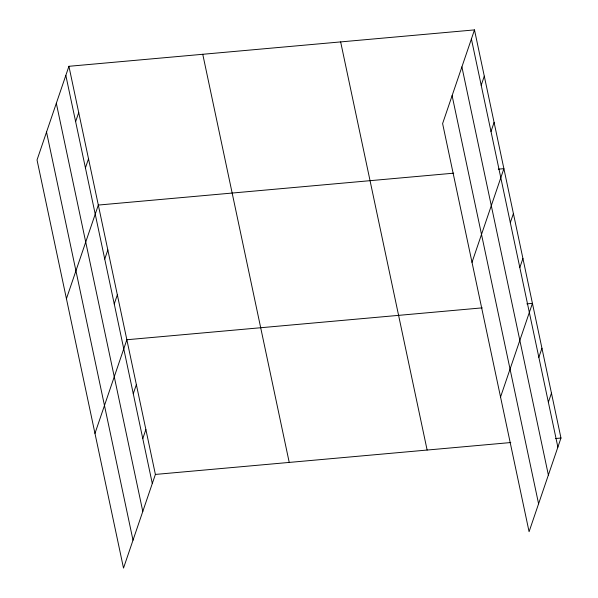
<?xml version="1.0" encoding="UTF-8"?>
<svg xmlns="http://www.w3.org/2000/svg" width="598" height="598" viewBox="0 0 598 598"><rect width="100%" height="100%" fill="white"/><g stroke="black" fill="none" stroke-linecap="round" stroke-linejoin="round"><path stroke-width="0.9" d="M68.92 66.296L37.031 159.965L123.509 568.1L155.39 474.431L68.92 66.296L474.491 29.9L560.969 438.035L529.081 531.704L442.61 123.569L474.491 29.9M75.625 121.641L78.719 112.551M85.424 167.896L88.519 158.806M66.43 298.731L98.319 205.062L453.703 173.173M104.74 259.046L107.834 249.957M114.248 303.941L117.343 294.851M94.97 433.415L126.858 339.746L482.242 307.858M133.272 393.731L136.366 384.641M142.787 438.626L145.882 429.536M481.203 85.245L484.298 76.155M491.003 131.5L494.098 122.411M472.009 262.335L503.897 168.666L498.321 169.167M510.318 222.65L513.405 213.561M519.826 267.545L522.921 258.456M500.548 397.02L532.437 303.35L526.853 303.851M538.85 357.335L541.945 348.245M548.366 402.23L551.461 393.14M155.39 474.431L510.782 442.542M555.393 438.536L560.969 438.035M471.403 38.99L557.874 447.125M461.895 66.901L548.373 475.036M452.11 95.658L538.589 503.793M340.651 41.912L427.129 450.047M202.759 54.283L289.23 462.426M65.825 75.385L152.296 483.52M56.324 103.297L142.795 511.432M46.532 132.053L133.01 540.188"/></g></svg>
